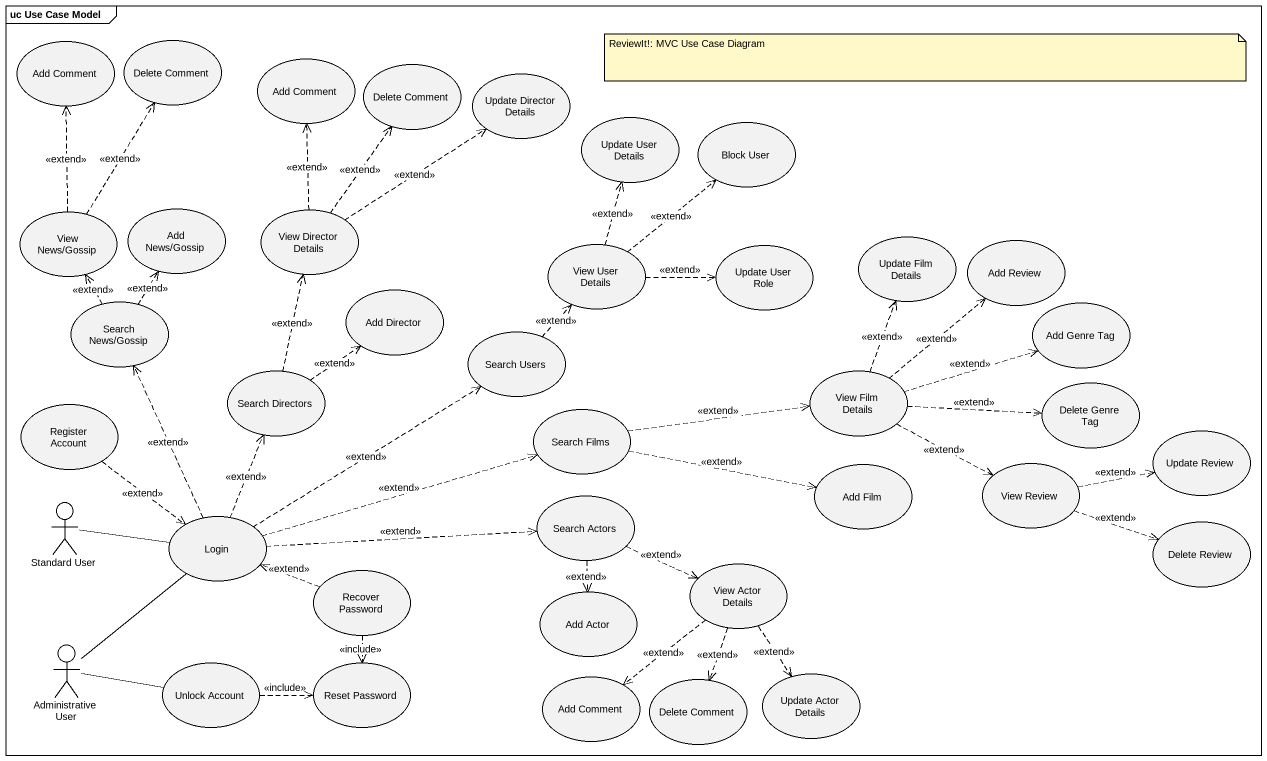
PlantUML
@startuml
mainframe uc Use Case Model
usecase "Add Comment" as Add_Comment
usecase "Delete Comment" as Delete_Comment
usecase "Add Comment" as Add_Comment_2
usecase "Delete Comment" as Delete_Comment_2
usecase "Update Director Details" as Update_Director_Details
usecase "Update User Details" as Update_User_Details
usecase "Block User" as Block_User
usecase "View News/Gossip" as View_News_Gossip
usecase "Add News/Gossip" as Add_News_Gossip
usecase "View Director Details" as View_Director_Details
usecase "Update Film Details" as Update_Film_Details
usecase "Add Review" as Add_Review
usecase "View User Details" as View_User_Details
usecase "Update User Role" as Update_User_Role
usecase "Search News/Gossip" as Search_News_Gossip
usecase "Add Director" as Add_Director
usecase "Add Genre Tag" as Add_Genre_Tag
usecase "Search Users" as Search_Users
usecase "Register Account" as Register_Account
usecase "Search Directors" as Search_Directors
usecase "Search Films" as Search_Films
usecase "View Film Details" as View_Film_Details
usecase "Delete Genre Tag" as Delete_Genre_Tag
usecase "Update Review" as Update_Review
usecase "Add Film" as Add_Film
usecase "View Review" as View_Review
actor "Standard User" as Standard_User
usecase Login
usecase "Search Actors" as Search_Actors
usecase "Delete Review" as Delete_Review
usecase "Recover Password" as Recover_Password
usecase "View Actor Details" as View_Actor_Details
usecase "Add Actor" as Add_Actor
actor "Administrative User" as Administrative_User
usecase "Unlock Account" as Unlock_Account
usecase "Reset Password" as Reset_Password
usecase "Add Comment" as Add_Comment_3
usecase "Delete Comment" as Delete_Comment_3
usecase "Update Actor Details" as Update_Actor_Details
View_News_Gossip .up.> Add_Comment : <<extend>>
View_News_Gossip .up.> Delete_Comment : <<extend>>
View_Director_Details .up.> Add_Comment_2 : <<extend>>
View_Director_Details .up.> Delete_Comment_2 : <<extend>>
View_Director_Details .up.> Update_Director_Details : <<extend>>
View_User_Details .up.> Update_User_Details : <<extend>>
View_User_Details .up.> Block_User : <<extend>>
View_User_Details .right.> Update_User_Role : <<extend>>
Search_News_Gossip .up.> View_News_Gossip : <<extend>>
Search_News_Gossip .up.> Add_News_Gossip : <<extend>>
Search_Users .up.> View_User_Details : <<extend>>
Register_Account ..> Login : <<extend>>
Search_Directors .up.> View_Director_Details : <<extend>>
Search_Directors .up.> Add_Director : <<extend>>
Search_Films .right.> View_Film_Details : <<extend>>
Search_Films .right.> Add_Film : <<extend>>
View_Film_Details .up.> Update_Film_Details : <<extend>>
View_Film_Details .up.> Add_Review : <<extend>>
View_Film_Details .right.> Add_Genre_Tag : <<extend>>
View_Film_Details .right.> Delete_Genre_Tag : <<extend>>
View_Film_Details .right.> View_Review : <<extend>>
View_Review .right.> Update_Review : <<extend>>
View_Review .right.> Delete_Review : <<extend>>
Standard_User -right- Login
Login .up.> Search_News_Gossip : <<extend>>
Login .up.> Search_Users : <<extend>>
Login .up.> Search_Directors : <<extend>>
Login .right.> Search_Films : <<extend>>
Login .right.> Search_Actors : <<extend>>
Search_Actors .right.> View_Actor_Details : <<extend>>
Search_Actors ..> Add_Actor : <<extend>>
Recover_Password .left.> Login : <<extend>>
Recover_Password ..> Reset_Password : <<include>>
View_Actor_Details ..> Add_Comment_3 : <<extend>>
View_Actor_Details ..> Delete_Comment_3 : <<extend>>
View_Actor_Details ..> Update_Actor_Details : <<extend>>
Administrative_User -up- Login
Administrative_User -right- Unlock_Account
Unlock_Account .right.> Reset_Password : <<include>>
note as N1
  ReviewIt!: MVC Use Case Diagram
end note
@enduml
